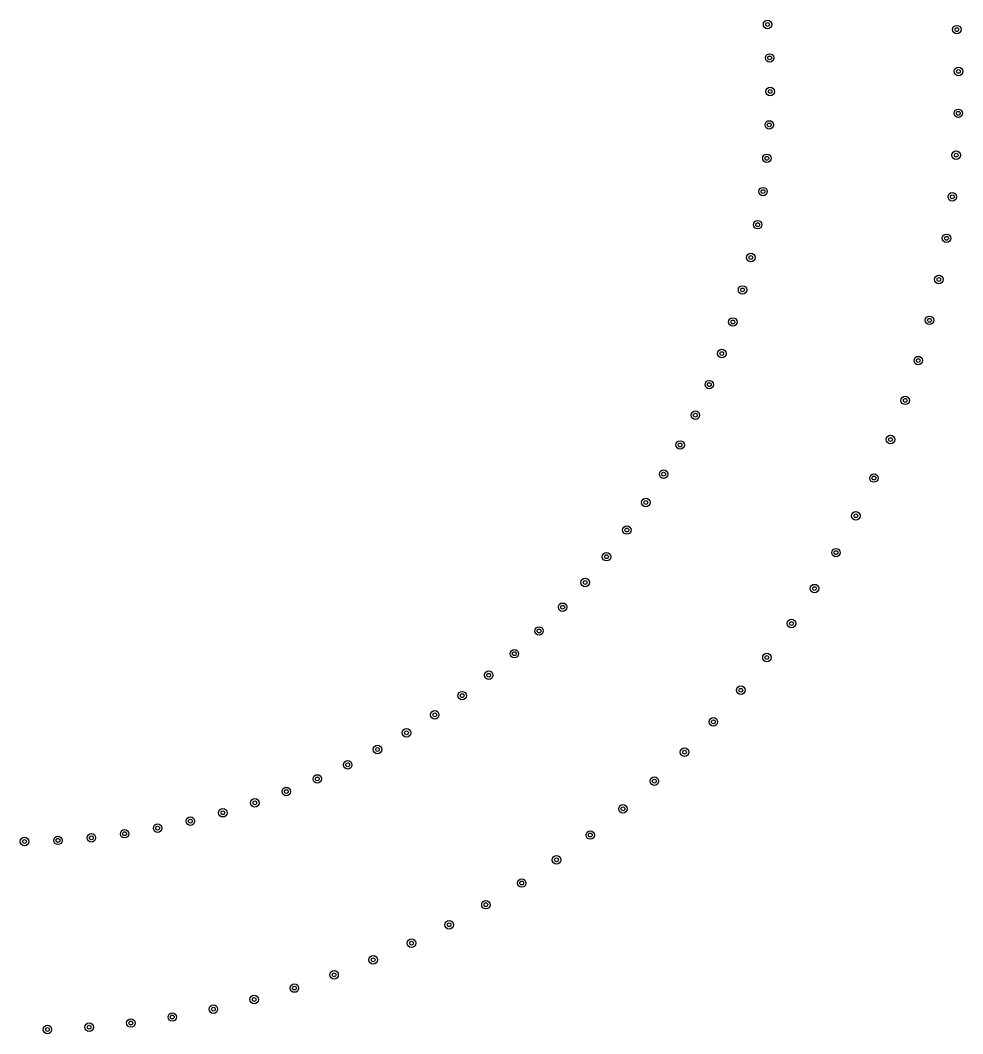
# Model space of a CAD drawing. Extents: x 97 to 313, y -173 to 213.
# Drawn here: x 263.3 to 313.4, y 72.1 to 125.9 of the extents above; entities that cross this region are included whole.
import ezdxf

# ---------------------------------------------------------------- set-up
doc = ezdxf.new("R2010")
doc.units = 0
doc.layers.add('BLACK', color=7, linetype='CONTINUOUS')

msp = doc.modelspace()

# ---------------------------------------------------------------- linework, layer by layer
at = {"layer": 'BLACK', "linetype": 'CONTINUOUS'}
for p, q in [((302.806, 125.779), (302.855, 125.852)), ((302.855, 125.852), (302.928, 125.901)), ((302.928, 125.901), (303.014, 125.918)), ((303.014, 125.918), (303.1, 125.901)), ((303.1, 125.901), (303.173, 125.852)), ((303.173, 125.852), (303.222, 125.779)), ((302.789, 125.693), (302.806, 125.779)), ((302.806, 125.607), (302.789, 125.693)), ((302.855, 125.534), (302.806, 125.607)), ((302.928, 125.485), (302.855, 125.534)), ((303.014, 125.468), (302.928, 125.485)), ((303.1, 125.485), (303.014, 125.468)), ((303.173, 125.534), (303.1, 125.485)), ((303.222, 125.607), (303.173, 125.534)), ((303.222, 125.779), (303.239, 125.693)), ((303.239, 125.693), (303.222, 125.607)), ((312.835, 125.423), (312.852, 125.509)), ((312.852, 125.337), (312.835, 125.423)), ((312.852, 125.509), (312.9, 125.582)), ((312.9, 125.264), (312.852, 125.337)), ((312.9, 125.582), (312.973, 125.631)), ((312.973, 125.631), (313.06, 125.648)), ((313.06, 125.648), (313.146, 125.631)), ((313.146, 125.631), (313.219, 125.582)), ((313.219, 125.582), (313.267, 125.509)), ((313.267, 125.337), (313.219, 125.264)), ((313.267, 125.509), (313.285, 125.423)), ((313.285, 125.423), (313.267, 125.337)), ((312.973, 125.215), (312.9, 125.264)), ((313.06, 125.198), (312.973, 125.215)), ((313.146, 125.215), (313.06, 125.198)), ((313.219, 125.264), (313.146, 125.215)), ((302.898, 123.92), (302.915, 124.006)), ((302.915, 123.834), (302.898, 123.92)), ((302.915, 124.006), (302.964, 124.079)), ((302.964, 123.761), (302.915, 123.834)), ((302.964, 124.079), (303.037, 124.128)), ((303.037, 123.712), (302.964, 123.761)), ((303.037, 124.128), (303.123, 124.145)), ((303.123, 123.695), (303.037, 123.712)), ((303.123, 124.145), (303.209, 124.128)), ((303.209, 123.712), (303.123, 123.695)), ((303.209, 124.128), (303.282, 124.079)), ((303.282, 123.761), (303.209, 123.712)), ((303.282, 124.079), (303.331, 124.006)), ((303.331, 123.834), (303.282, 123.761)), ((303.331, 124.006), (303.348, 123.92)), ((303.348, 123.92), (303.331, 123.834)), ((312.922, 123.203), (312.939, 123.289)), ((312.939, 123.117), (312.922, 123.203)), ((312.939, 123.289), (312.988, 123.362)), ((312.988, 123.362), (313.061, 123.411)), ((313.061, 123.411), (313.147, 123.428)), ((313.147, 123.428), (313.233, 123.411)), ((313.233, 123.411), (313.306, 123.362)), ((313.306, 123.362), (313.355, 123.289)), ((313.355, 123.289), (313.372, 123.203)), ((313.372, 123.203), (313.355, 123.117)), ((312.988, 123.044), (312.939, 123.117)), ((313.061, 122.995), (312.988, 123.044)), ((313.147, 122.978), (313.061, 122.995)), ((313.233, 122.995), (313.147, 122.978)), ((313.306, 123.044), (313.233, 122.995)), ((313.355, 123.117), (313.306, 123.044)), ((302.929, 122.142), (302.946, 122.229)), ((302.946, 122.056), (302.929, 122.142)), ((302.946, 122.229), (302.995, 122.302)), ((302.995, 122.302), (303.068, 122.35)), ((303.068, 122.35), (303.154, 122.367)), ((303.154, 122.367), (303.24, 122.35)), ((303.24, 122.35), (303.313, 122.302)), ((303.313, 122.302), (303.362, 122.229)), ((303.362, 122.229), (303.379, 122.142)), ((303.379, 122.142), (303.362, 122.056)), ((302.995, 121.983), (302.946, 122.056)), ((303.068, 121.935), (302.995, 121.983)), ((303.154, 121.917), (303.068, 121.935)), ((303.24, 121.935), (303.154, 121.917)), ((303.313, 121.983), (303.24, 121.935)), ((303.362, 122.056), (303.313, 121.983)), ((312.911, 120.982), (312.928, 121.068)), ((312.928, 121.068), (312.977, 121.141)), ((312.977, 121.141), (313.05, 121.19)), ((313.05, 121.19), (313.136, 121.207)), ((313.136, 121.207), (313.222, 121.19)), ((313.222, 121.19), (313.295, 121.141)), ((313.295, 121.141), (313.344, 121.068)), ((313.344, 121.068), (313.361, 120.982)), ((302.88, 120.366), (302.897, 120.452)), ((302.897, 120.452), (302.946, 120.525)), ((302.946, 120.525), (303.019, 120.574)), ((303.019, 120.574), (303.105, 120.591)), ((303.105, 120.591), (303.191, 120.574)), ((303.191, 120.574), (303.264, 120.525)), ((303.264, 120.525), (303.313, 120.452)), ((303.313, 120.452), (303.33, 120.366)), ((312.928, 120.896), (312.911, 120.982)), ((312.977, 120.823), (312.928, 120.896)), ((313.05, 120.774), (312.977, 120.823)), ((313.136, 120.757), (313.05, 120.774)), ((313.222, 120.774), (313.136, 120.757)), ((313.295, 120.823), (313.222, 120.774)), ((313.344, 120.896), (313.295, 120.823)), ((313.361, 120.982), (313.344, 120.896)), ((302.897, 120.28), (302.88, 120.366)), ((302.946, 120.207), (302.897, 120.28)), ((303.019, 120.158), (302.946, 120.207)), ((303.105, 120.141), (303.019, 120.158)), ((303.191, 120.158), (303.105, 120.141)), ((303.264, 120.207), (303.191, 120.158)), ((303.313, 120.28), (303.264, 120.207)), ((303.33, 120.366), (303.313, 120.28)), ((312.801, 118.762), (312.818, 118.849)), ((312.818, 118.849), (312.867, 118.922)), ((312.867, 118.922), (312.94, 118.97)), ((312.94, 118.97), (313.026, 118.987)), ((313.026, 118.987), (313.112, 118.97)), ((313.112, 118.97), (313.185, 118.922)), ((313.185, 118.922), (313.234, 118.849)), ((313.234, 118.849), (313.251, 118.762)), ((302.753, 118.593), (302.77, 118.679)), ((302.77, 118.507), (302.753, 118.593)), ((302.77, 118.679), (302.819, 118.752)), ((302.819, 118.434), (302.77, 118.507)), ((302.819, 118.752), (302.892, 118.801)), ((302.892, 118.385), (302.819, 118.434)), ((302.892, 118.801), (302.978, 118.818)), ((302.978, 118.368), (302.892, 118.385)), ((302.978, 118.818), (303.064, 118.801)), ((303.064, 118.385), (302.978, 118.368)), ((303.064, 118.801), (303.137, 118.752)), ((303.137, 118.434), (303.064, 118.385)), ((303.137, 118.752), (303.186, 118.679)), ((303.186, 118.507), (303.137, 118.434)), ((303.186, 118.679), (303.203, 118.593)), ((303.203, 118.593), (303.186, 118.507)), ((312.818, 118.676), (312.801, 118.762)), ((312.867, 118.603), (312.818, 118.676)), ((312.94, 118.555), (312.867, 118.603)), ((313.026, 118.537), (312.94, 118.555)), ((313.112, 118.555), (313.026, 118.537)), ((313.185, 118.603), (313.112, 118.555)), ((313.234, 118.676), (313.185, 118.603)), ((313.251, 118.762), (313.234, 118.676)), ((302.547, 116.828), (302.564, 116.914)), ((302.564, 116.742), (302.547, 116.828)), ((302.564, 116.914), (302.613, 116.987)), ((302.613, 116.669), (302.564, 116.742)), ((302.613, 116.987), (302.686, 117.036)), ((302.686, 117.036), (302.772, 117.053)), ((302.772, 117.053), (302.858, 117.036)), ((302.858, 117.036), (302.931, 116.987)), ((302.931, 116.987), (302.98, 116.914)), ((302.98, 116.742), (302.931, 116.669)), ((302.98, 116.914), (302.997, 116.828)), ((302.997, 116.828), (302.98, 116.742)), ((312.61, 116.637), (312.658, 116.71)), ((312.658, 116.71), (312.731, 116.759)), ((312.731, 116.759), (312.818, 116.776)), ((312.818, 116.776), (312.904, 116.759)), ((312.904, 116.759), (312.977, 116.71)), ((312.977, 116.71), (313.025, 116.637)), ((302.686, 116.62), (302.613, 116.669)), ((302.772, 116.603), (302.686, 116.62)), ((302.858, 116.62), (302.772, 116.603)), ((302.931, 116.669), (302.858, 116.62)), ((312.593, 116.551), (312.61, 116.637)), ((312.61, 116.465), (312.593, 116.551)), ((312.658, 116.392), (312.61, 116.465)), ((312.731, 116.343), (312.658, 116.392)), ((312.818, 116.326), (312.731, 116.343)), ((312.904, 116.343), (312.818, 116.326)), ((312.977, 116.392), (312.904, 116.343)), ((313.025, 116.465), (312.977, 116.392)), ((313.025, 116.637), (313.043, 116.551)), ((313.043, 116.551), (313.025, 116.465)), ((302.263, 115.073), (302.28, 115.16)), ((302.28, 114.987), (302.263, 115.073)), ((302.28, 115.16), (302.329, 115.233)), ((302.329, 115.233), (302.402, 115.281)), ((302.402, 115.281), (302.488, 115.298)), ((302.488, 115.298), (302.574, 115.281)), ((302.574, 115.281), (302.647, 115.233)), ((302.647, 115.233), (302.696, 115.16)), ((302.696, 115.16), (302.713, 115.073)), ((302.713, 115.073), (302.696, 114.987)), ((302.329, 114.914), (302.28, 114.987)), ((302.402, 114.866), (302.329, 114.914)), ((302.488, 114.848), (302.402, 114.866)), ((302.574, 114.866), (302.488, 114.848)), ((302.647, 114.914), (302.574, 114.866)), ((302.696, 114.987), (302.647, 114.914)), ((312.352, 114.509), (312.425, 114.558)), ((312.425, 114.558), (312.511, 114.575)), ((312.511, 114.575), (312.597, 114.558)), ((312.597, 114.558), (312.67, 114.509)), ((312.286, 114.35), (312.303, 114.436)), ((312.303, 114.264), (312.286, 114.35)), ((312.303, 114.436), (312.352, 114.509)), ((312.352, 114.191), (312.303, 114.264)), ((312.425, 114.142), (312.352, 114.191)), ((312.511, 114.125), (312.425, 114.142)), ((312.597, 114.142), (312.511, 114.125)), ((312.67, 114.191), (312.597, 114.142)), ((312.67, 114.509), (312.719, 114.436)), ((312.719, 114.264), (312.67, 114.191)), ((312.719, 114.436), (312.736, 114.35)), ((312.736, 114.35), (312.719, 114.264)), ((301.918, 113.42), (301.967, 113.493)), ((301.967, 113.493), (302.04, 113.542)), ((302.04, 113.542), (302.126, 113.559)), ((302.126, 113.559), (302.212, 113.542)), ((302.212, 113.542), (302.285, 113.493)), ((302.285, 113.493), (302.334, 113.42)), ((301.901, 113.334), (301.918, 113.42)), ((301.918, 113.248), (301.901, 113.334)), ((301.967, 113.175), (301.918, 113.248)), ((302.04, 113.126), (301.967, 113.175)), ((302.126, 113.109), (302.04, 113.126)), ((302.212, 113.126), (302.126, 113.109)), ((302.285, 113.175), (302.212, 113.126)), ((302.334, 113.248), (302.285, 113.175)), ((302.334, 113.42), (302.351, 113.334)), ((302.351, 113.334), (302.334, 113.248)), ((312.021, 112.374), (312.107, 112.391)), ((312.107, 112.391), (312.193, 112.374)), ((311.882, 112.166), (311.899, 112.252)), ((311.899, 112.08), (311.882, 112.166)), ((311.899, 112.252), (311.948, 112.325)), ((311.948, 112.007), (311.899, 112.08)), ((311.948, 112.325), (312.021, 112.374)), ((312.021, 111.958), (311.948, 112.007)), ((312.107, 111.941), (312.021, 111.958)), ((312.193, 111.958), (312.107, 111.941)), ((312.193, 112.374), (312.266, 112.325)), ((312.266, 112.007), (312.193, 111.958)), ((312.266, 112.325), (312.315, 112.252)), ((312.315, 112.08), (312.266, 112.007)), ((312.315, 112.252), (312.332, 112.166)), ((312.332, 112.166), (312.315, 112.08)), ((301.462, 111.611), (301.479, 111.697)), ((301.479, 111.525), (301.462, 111.611)), ((301.479, 111.697), (301.528, 111.77)), ((301.528, 111.452), (301.479, 111.525)), ((301.528, 111.77), (301.601, 111.819)), ((301.601, 111.403), (301.528, 111.452)), ((301.601, 111.819), (301.687, 111.836)), ((301.687, 111.386), (301.601, 111.403)), ((301.687, 111.836), (301.773, 111.819)), ((301.773, 111.403), (301.687, 111.386)), ((301.773, 111.819), (301.846, 111.77)), ((301.846, 111.452), (301.773, 111.403)), ((301.846, 111.77), (301.895, 111.697)), ((301.895, 111.525), (301.846, 111.452)), ((301.895, 111.697), (301.912, 111.611)), ((301.912, 111.611), (301.895, 111.525)), ((300.947, 109.911), (300.965, 109.997)), ((300.965, 109.824), (300.947, 109.911)), ((300.965, 109.997), (301.013, 110.07)), ((301.013, 109.751), (300.965, 109.824)), ((301.013, 110.07), (301.086, 110.118)), ((301.086, 109.703), (301.013, 109.751)), ((301.086, 110.118), (301.173, 110.136)), ((301.173, 109.686), (301.086, 109.703)), ((301.173, 110.136), (301.259, 110.118)), ((301.259, 109.703), (301.173, 109.686)), ((301.259, 110.118), (301.332, 110.07)), ((301.332, 109.751), (301.259, 109.703)), ((301.332, 110.07), (301.38, 109.997)), ((301.38, 109.824), (301.332, 109.751)), ((301.38, 109.997), (301.397, 109.911)), ((301.397, 109.911), (301.38, 109.824)), ((311.382, 110.001), (311.399, 110.087)), ((311.399, 109.915), (311.382, 110.001)), ((311.399, 110.087), (311.448, 110.16)), ((311.448, 109.842), (311.399, 109.915)), ((311.448, 110.16), (311.521, 110.209)), ((311.521, 109.793), (311.448, 109.842)), ((311.521, 110.209), (311.607, 110.226)), ((311.607, 109.776), (311.521, 109.793)), ((311.607, 110.226), (311.693, 110.209)), ((311.693, 109.793), (311.607, 109.776)), ((311.693, 110.209), (311.766, 110.16)), ((311.766, 109.842), (311.693, 109.793)), ((311.766, 110.16), (311.815, 110.087)), ((311.815, 109.915), (311.766, 109.842)), ((311.815, 110.087), (311.832, 110.001)), ((311.832, 110.001), (311.815, 109.915)), ((300.357, 108.234), (300.375, 108.32)), ((300.375, 108.148), (300.357, 108.234)), ((300.375, 108.32), (300.423, 108.393)), ((300.423, 108.075), (300.375, 108.148)), ((300.423, 108.393), (300.496, 108.442)), ((300.496, 108.442), (300.582, 108.459)), ((300.582, 108.459), (300.669, 108.442)), ((300.669, 108.442), (300.742, 108.393)), ((300.742, 108.393), (300.79, 108.32)), ((300.79, 108.148), (300.742, 108.075)), ((300.79, 108.32), (300.807, 108.234)), ((300.807, 108.234), (300.79, 108.148)), ((310.925, 108.07), (311.011, 108.087)), ((311.011, 108.087), (311.097, 108.07)), ((300.496, 108.026), (300.423, 108.075)), ((300.582, 108.009), (300.496, 108.026)), ((300.669, 108.026), (300.582, 108.009)), ((300.742, 108.075), (300.669, 108.026)), ((310.786, 107.862), (310.803, 107.948)), ((310.803, 107.776), (310.786, 107.862)), ((310.803, 107.948), (310.852, 108.021)), ((310.852, 107.703), (310.803, 107.776)), ((310.852, 108.021), (310.925, 108.07)), ((310.925, 107.654), (310.852, 107.703)), ((311.011, 107.637), (310.925, 107.654)), ((311.097, 107.654), (311.011, 107.637)), ((311.097, 108.07), (311.17, 108.021)), ((311.17, 107.703), (311.097, 107.654)), ((311.17, 108.021), (311.219, 107.948)), ((311.219, 107.776), (311.17, 107.703)), ((311.219, 107.948), (311.236, 107.862)), ((311.236, 107.862), (311.219, 107.776)), ((299.694, 106.585), (299.711, 106.671)), ((299.711, 106.499), (299.694, 106.585)), ((299.711, 106.671), (299.76, 106.744)), ((299.76, 106.426), (299.711, 106.499)), ((299.76, 106.744), (299.833, 106.793)), ((299.833, 106.793), (299.919, 106.81)), ((299.919, 106.81), (300.005, 106.793)), ((300.005, 106.793), (300.078, 106.744)), ((300.078, 106.744), (300.127, 106.671)), ((300.127, 106.499), (300.078, 106.426)), ((300.127, 106.671), (300.144, 106.585)), ((300.144, 106.585), (300.127, 106.499)), ((299.833, 106.377), (299.76, 106.426)), ((299.919, 106.36), (299.833, 106.377)), ((300.005, 106.377), (299.919, 106.36)), ((300.078, 106.426), (300.005, 106.377)), ((310.161, 105.909), (310.234, 105.958)), ((310.234, 105.958), (310.32, 105.975)), ((310.32, 105.975), (310.406, 105.958)), ((310.406, 105.958), (310.479, 105.909)), ((310.095, 105.75), (310.112, 105.836)), ((310.112, 105.664), (310.095, 105.75)), ((310.112, 105.836), (310.161, 105.909)), ((310.161, 105.591), (310.112, 105.664)), ((310.234, 105.542), (310.161, 105.591)), ((310.32, 105.525), (310.234, 105.542)), ((310.406, 105.542), (310.32, 105.525)), ((310.479, 105.591), (310.406, 105.542)), ((310.479, 105.909), (310.528, 105.836)), ((310.528, 105.664), (310.479, 105.591)), ((310.528, 105.836), (310.545, 105.75)), ((310.545, 105.75), (310.528, 105.664)), ((298.957, 104.967), (298.974, 105.054)), ((298.974, 104.881), (298.957, 104.967)), ((298.974, 105.054), (299.023, 105.127)), ((299.023, 104.808), (298.974, 104.881)), ((299.023, 105.127), (299.096, 105.175)), ((299.096, 105.175), (299.182, 105.192)), ((299.182, 105.192), (299.268, 105.175)), ((299.268, 105.175), (299.341, 105.127)), ((299.341, 105.127), (299.39, 105.054)), ((299.39, 104.881), (299.341, 104.808)), ((299.39, 105.054), (299.407, 104.967)), ((299.407, 104.967), (299.39, 104.881)), ((299.096, 104.76), (299.023, 104.808)), ((299.182, 104.742), (299.096, 104.76)), ((299.268, 104.76), (299.182, 104.742)), ((299.341, 104.808), (299.268, 104.76)), ((309.328, 103.758), (309.377, 103.831)), ((309.377, 103.831), (309.45, 103.879)), ((309.45, 103.879), (309.536, 103.896)), ((309.536, 103.896), (309.622, 103.879)), ((309.622, 103.879), (309.695, 103.831)), ((309.695, 103.831), (309.744, 103.758)), ((298.15, 103.385), (298.167, 103.471)), ((298.167, 103.298), (298.15, 103.385)), ((298.167, 103.471), (298.216, 103.544)), ((298.216, 103.225), (298.167, 103.298)), ((298.216, 103.544), (298.289, 103.592)), ((298.289, 103.592), (298.375, 103.61)), ((298.375, 103.61), (298.461, 103.592)), ((298.461, 103.592), (298.534, 103.544)), ((298.534, 103.544), (298.583, 103.471)), ((298.583, 103.298), (298.534, 103.225)), ((298.583, 103.471), (298.6, 103.385)), ((298.6, 103.385), (298.583, 103.298)), ((309.311, 103.671), (309.328, 103.758)), ((309.328, 103.585), (309.311, 103.671)), ((309.377, 103.512), (309.328, 103.585)), ((309.45, 103.464), (309.377, 103.512)), ((309.536, 103.446), (309.45, 103.464)), ((309.622, 103.464), (309.536, 103.446)), ((309.695, 103.512), (309.622, 103.464)), ((309.744, 103.585), (309.695, 103.512)), ((309.744, 103.758), (309.761, 103.671)), ((309.761, 103.671), (309.744, 103.585)), ((298.289, 103.177), (298.216, 103.225)), ((298.375, 103.16), (298.289, 103.177)), ((298.461, 103.177), (298.375, 103.16)), ((298.534, 103.225), (298.461, 103.177)), ((297.273, 101.838), (297.29, 101.925)), ((297.29, 101.752), (297.273, 101.838)), ((297.29, 101.925), (297.339, 101.998)), ((297.339, 101.679), (297.29, 101.752)), ((297.339, 101.998), (297.412, 102.046)), ((297.412, 101.631), (297.339, 101.679)), ((297.412, 102.046), (297.498, 102.063)), ((297.498, 101.613), (297.412, 101.631)), ((297.498, 102.063), (297.584, 102.046)), ((297.584, 101.631), (297.498, 101.613)), ((297.584, 102.046), (297.657, 101.998)), ((297.657, 101.679), (297.584, 101.631)), ((297.657, 101.998), (297.706, 101.925)), ((297.706, 101.752), (297.657, 101.679)), ((297.706, 101.925), (297.723, 101.838)), ((297.723, 101.838), (297.706, 101.752)), ((308.436, 101.629), (308.453, 101.715)), ((308.453, 101.543), (308.436, 101.629)), ((308.453, 101.715), (308.502, 101.788)), ((308.502, 101.788), (308.575, 101.837)), ((308.575, 101.837), (308.661, 101.854)), ((308.661, 101.854), (308.747, 101.837)), ((308.747, 101.837), (308.82, 101.788)), ((308.82, 101.788), (308.869, 101.715)), ((308.869, 101.715), (308.886, 101.629)), ((308.886, 101.629), (308.869, 101.543)), ((308.502, 101.47), (308.453, 101.543)), ((308.575, 101.421), (308.502, 101.47)), ((308.661, 101.404), (308.575, 101.421)), ((308.747, 101.421), (308.661, 101.404)), ((308.82, 101.47), (308.747, 101.421)), ((308.869, 101.543), (308.82, 101.47)), ((296.467, 100.541), (296.553, 100.558)), ((296.553, 100.558), (296.639, 100.541)), ((296.328, 100.333), (296.345, 100.42)), ((296.345, 100.247), (296.328, 100.333)), ((296.345, 100.42), (296.394, 100.493)), ((296.394, 100.174), (296.345, 100.247)), ((296.394, 100.493), (296.467, 100.541)), ((296.467, 100.126), (296.394, 100.174)), ((296.553, 100.108), (296.467, 100.126)), ((296.639, 100.126), (296.553, 100.108)), ((296.639, 100.541), (296.712, 100.493)), ((296.712, 100.174), (296.639, 100.126)), ((296.712, 100.493), (296.761, 100.42)), ((296.761, 100.247), (296.712, 100.174)), ((296.761, 100.42), (296.778, 100.333)), ((296.778, 100.333), (296.761, 100.247)), ((307.471, 99.6286), (307.488, 99.7147)), ((307.488, 99.5425), (307.471, 99.6286)), ((307.488, 99.7147), (307.537, 99.7877)), ((307.537, 99.4695), (307.488, 99.5425)), ((307.537, 99.7877), (307.61, 99.8364)), ((307.61, 99.8364), (307.696, 99.8536)), ((307.696, 99.8536), (307.782, 99.8364)), ((307.782, 99.8364), (307.855, 99.7877)), ((307.855, 99.7877), (307.904, 99.7147)), ((307.904, 99.5425), (307.855, 99.4695)), ((307.904, 99.7147), (307.921, 99.6286)), ((307.921, 99.6286), (307.904, 99.5425)), ((295.317, 98.8713), (295.334, 98.9574)), ((295.334, 98.9574), (295.383, 99.0304)), ((295.383, 99.0304), (295.456, 99.0792)), ((295.456, 99.0792), (295.542, 99.0963)), ((295.542, 99.0963), (295.628, 99.0792)), ((295.628, 99.0792), (295.701, 99.0304)), ((295.701, 99.0304), (295.75, 98.9574)), ((295.75, 98.9574), (295.767, 98.8713)), ((307.61, 99.4207), (307.537, 99.4695)), ((307.696, 99.4036), (307.61, 99.4207)), ((307.782, 99.4207), (307.696, 99.4036)), ((307.855, 99.4695), (307.782, 99.4207)), ((295.334, 98.7852), (295.317, 98.8713)), ((295.383, 98.7122), (295.334, 98.7852)), ((295.456, 98.6634), (295.383, 98.7122)), ((295.542, 98.6463), (295.456, 98.6634)), ((295.628, 98.6634), (295.542, 98.6463)), ((295.701, 98.7122), (295.628, 98.6634)), ((295.75, 98.7852), (295.701, 98.7122)), ((295.767, 98.8713), (295.75, 98.7852)), ((306.484, 97.8311), (306.557, 97.8799)), ((306.557, 97.8799), (306.643, 97.897)), ((306.643, 97.897), (306.729, 97.8799)), ((306.729, 97.8799), (306.802, 97.8311)), ((294.243, 97.4561), (294.26, 97.5422)), ((294.26, 97.37), (294.243, 97.4561)), ((294.26, 97.5422), (294.309, 97.6152)), ((294.309, 97.297), (294.26, 97.37)), ((294.309, 97.6152), (294.382, 97.6639)), ((294.382, 97.6639), (294.468, 97.6811)), ((294.468, 97.6811), (294.554, 97.6639)), ((294.554, 97.6639), (294.627, 97.6152)), ((294.627, 97.6152), (294.676, 97.5422)), ((294.676, 97.37), (294.627, 97.297)), ((294.676, 97.5422), (294.693, 97.4561)), ((294.693, 97.4561), (294.676, 97.37)), ((306.418, 97.672), (306.435, 97.7581)), ((306.435, 97.5859), (306.418, 97.672)), ((306.435, 97.7581), (306.484, 97.8311)), ((306.484, 97.5129), (306.435, 97.5859)), ((306.557, 97.4641), (306.484, 97.5129)), ((306.643, 97.447), (306.557, 97.4641)), ((306.729, 97.4641), (306.643, 97.447)), ((306.802, 97.5129), (306.729, 97.4641)), ((306.802, 97.8311), (306.851, 97.7581)), ((306.851, 97.5859), (306.802, 97.5129)), ((306.851, 97.7581), (306.868, 97.672)), ((306.868, 97.672), (306.851, 97.5859)), ((294.382, 97.2482), (294.309, 97.297)), ((294.468, 97.2311), (294.382, 97.2482)), ((294.554, 97.2482), (294.468, 97.2311)), ((294.627, 97.297), (294.554, 97.2482)), ((293.172, 96.2485), (293.245, 96.2973)), ((293.245, 96.2973), (293.331, 96.3144)), ((293.331, 96.3144), (293.417, 96.2973)), ((293.417, 96.2973), (293.49, 96.2485)), ((293.106, 96.0894), (293.123, 96.1755)), ((293.123, 96.0033), (293.106, 96.0894)), ((293.123, 96.1755), (293.172, 96.2485)), ((293.172, 95.9303), (293.123, 96.0033)), ((293.245, 95.8815), (293.172, 95.9303)), ((293.331, 95.8644), (293.245, 95.8815)), ((293.417, 95.8815), (293.331, 95.8644)), ((293.49, 95.9303), (293.417, 95.8815)), ((293.49, 96.2485), (293.539, 96.1755)), ((293.539, 96.0033), (293.49, 95.9303)), ((293.539, 96.1755), (293.556, 96.0894)), ((293.556, 96.0894), (293.539, 96.0033)), ((305.279, 95.765), (305.296, 95.8511)), ((305.296, 95.6789), (305.279, 95.765)), ((305.296, 95.8511), (305.345, 95.9241)), ((305.345, 95.9241), (305.418, 95.9729)), ((305.418, 95.9729), (305.504, 95.99)), ((305.504, 95.99), (305.59, 95.9729)), ((305.59, 95.9729), (305.663, 95.9241)), ((305.663, 95.9241), (305.712, 95.8511)), ((305.712, 95.8511), (305.729, 95.765)), ((305.729, 95.765), (305.712, 95.6789)), ((305.345, 95.6059), (305.296, 95.6789)), ((305.418, 95.5571), (305.345, 95.6059)), ((305.504, 95.54), (305.418, 95.5571)), ((305.59, 95.5571), (305.504, 95.54)), ((305.663, 95.6059), (305.59, 95.5571)), ((305.712, 95.6789), (305.663, 95.6059)), ((291.91, 94.7751), (291.927, 94.8612)), ((291.927, 94.689), (291.91, 94.7751)), ((291.927, 94.8612), (291.976, 94.9342)), ((291.976, 94.616), (291.927, 94.689)), ((291.976, 94.9342), (292.049, 94.983)), ((292.049, 94.983), (292.135, 95.0001)), ((292.135, 95.0001), (292.221, 94.983)), ((292.221, 94.983), (292.294, 94.9342)), ((292.294, 94.9342), (292.343, 94.8612)), ((292.343, 94.689), (292.294, 94.616)), ((292.343, 94.8612), (292.36, 94.7751)), ((292.36, 94.7751), (292.343, 94.689)), ((292.049, 94.5673), (291.976, 94.616)), ((292.135, 94.5501), (292.049, 94.5673)), ((292.221, 94.5673), (292.135, 94.5501)), ((292.294, 94.616), (292.221, 94.5673)), ((304.122, 94.0688), (304.195, 94.1175)), ((304.195, 94.1175), (304.281, 94.1347)), ((304.281, 94.1347), (304.367, 94.1175)), ((304.367, 94.1175), (304.44, 94.0688)), ((290.657, 93.5147), (290.674, 93.6008)), ((290.674, 93.6008), (290.723, 93.6738)), ((290.723, 93.6738), (290.796, 93.7226)), ((290.796, 93.7226), (290.882, 93.7397)), ((290.882, 93.7397), (290.968, 93.7226)), ((290.968, 93.7226), (291.041, 93.6738)), ((291.041, 93.6738), (291.09, 93.6008)), ((291.09, 93.6008), (291.107, 93.5147)), ((304.056, 93.9097), (304.073, 93.9958)), ((304.073, 93.8236), (304.056, 93.9097)), ((304.073, 93.9958), (304.122, 94.0688)), ((304.122, 93.7506), (304.073, 93.8236)), ((304.195, 93.7018), (304.122, 93.7506)), ((304.281, 93.6847), (304.195, 93.7018)), ((304.367, 93.7018), (304.281, 93.6847)), ((304.44, 93.7506), (304.367, 93.7018)), ((304.44, 94.0688), (304.489, 93.9958)), ((304.489, 93.8236), (304.44, 93.7506)), ((304.489, 93.9958), (304.506, 93.9097)), ((304.506, 93.9097), (304.489, 93.8236)), ((290.674, 93.4286), (290.657, 93.5147)), ((290.723, 93.3556), (290.674, 93.4286)), ((290.796, 93.3069), (290.723, 93.3556)), ((290.882, 93.2897), (290.796, 93.3069)), ((290.968, 93.3069), (290.882, 93.2897)), ((291.041, 93.3556), (290.968, 93.3069)), ((291.09, 93.4286), (291.041, 93.3556)), ((291.107, 93.5147), (291.09, 93.4286)), ((289.415, 92.4709), (289.488, 92.5197)), ((289.488, 92.5197), (289.574, 92.5368)), ((289.574, 92.5368), (289.66, 92.5197)), ((289.66, 92.5197), (289.733, 92.4709)), ((289.349, 92.3118), (289.366, 92.3979)), ((289.366, 92.2257), (289.349, 92.3118)), ((289.366, 92.3979), (289.415, 92.4709)), ((289.415, 92.1527), (289.366, 92.2257)), ((289.488, 92.1039), (289.415, 92.1527)), ((289.574, 92.0868), (289.488, 92.1039)), ((289.66, 92.1039), (289.574, 92.0868)), ((289.733, 92.1527), (289.66, 92.1039)), ((289.733, 92.4709), (289.782, 92.3979)), ((289.782, 92.2257), (289.733, 92.1527)), ((289.782, 92.3979), (289.799, 92.3118)), ((289.799, 92.3118), (289.782, 92.2257)), ((302.753, 92.1112), (302.77, 92.1973)), ((302.77, 92.0251), (302.753, 92.1112)), ((302.77, 92.1973), (302.819, 92.2703)), ((302.819, 91.9521), (302.77, 92.0251)), ((302.819, 92.2703), (302.892, 92.3191)), ((302.892, 91.9034), (302.819, 91.9521)), ((302.892, 92.3191), (302.978, 92.3362)), ((302.978, 92.3362), (303.064, 92.3191)), ((303.064, 92.3191), (303.137, 92.2703)), ((303.137, 91.9521), (303.064, 91.9034)), ((303.137, 92.2703), (303.186, 92.1973)), ((303.186, 92.0251), (303.137, 91.9521)), ((303.186, 92.1973), (303.203, 92.1112)), ((303.203, 92.1112), (303.186, 92.0251)), ((302.978, 91.8862), (302.892, 91.9034)), ((303.064, 91.9034), (302.978, 91.8862)), ((287.988, 91.1676), (288.006, 91.2537)), ((288.006, 91.0815), (287.988, 91.1676)), ((288.006, 91.2537), (288.054, 91.3267)), ((288.054, 91.0085), (288.006, 91.0815)), ((288.054, 91.3267), (288.127, 91.3755)), ((288.127, 90.9597), (288.054, 91.0085)), ((288.127, 91.3755), (288.213, 91.3926)), ((288.213, 90.9426), (288.127, 90.9597)), ((288.213, 91.3926), (288.3, 91.3755)), ((288.3, 90.9597), (288.213, 90.9426)), ((288.3, 91.3755), (288.373, 91.3267)), ((288.373, 91.0085), (288.3, 90.9597)), ((288.373, 91.3267), (288.421, 91.2537)), ((288.421, 91.0815), (288.373, 91.0085)), ((288.421, 91.2537), (288.438, 91.1676)), ((288.438, 91.1676), (288.421, 91.0815)), ((301.37, 90.3717), (301.387, 90.4578)), ((301.387, 90.2856), (301.37, 90.3717)), ((301.387, 90.4578), (301.436, 90.5308)), ((301.436, 90.5308), (301.509, 90.5796)), ((301.509, 90.5796), (301.595, 90.5967)), ((301.595, 90.5967), (301.681, 90.5796)), ((301.681, 90.5796), (301.754, 90.5308)), ((301.754, 90.5308), (301.803, 90.4578)), ((301.803, 90.4578), (301.82, 90.3717)), ((301.82, 90.3717), (301.803, 90.2856)), ((286.579, 90.0855), (286.596, 90.1716)), ((286.596, 89.9994), (286.579, 90.0855)), ((286.596, 90.1716), (286.645, 90.2446)), ((286.645, 89.9264), (286.596, 89.9994)), ((286.645, 90.2446), (286.718, 90.2934)), ((286.718, 89.8776), (286.645, 89.9264)), ((286.718, 90.2934), (286.804, 90.3105)), ((286.804, 89.8605), (286.718, 89.8776)), ((286.804, 90.3105), (286.89, 90.2934)), ((286.89, 89.8776), (286.804, 89.8605)), ((286.89, 90.2934), (286.963, 90.2446)), ((286.963, 89.9264), (286.89, 89.8776)), ((286.963, 90.2446), (287.012, 90.1716)), ((287.012, 89.9994), (286.963, 89.9264)), ((287.012, 90.1716), (287.029, 90.0855)), ((287.029, 90.0855), (287.012, 89.9994)), ((301.436, 90.2126), (301.387, 90.2856)), ((301.509, 90.1639), (301.436, 90.2126)), ((301.595, 90.1467), (301.509, 90.1639)), ((301.681, 90.1639), (301.595, 90.1467)), ((301.754, 90.2126), (301.681, 90.1639)), ((301.803, 90.2856), (301.754, 90.2126)), ((285.188, 89.2257), (285.261, 89.2745)), ((285.261, 89.2745), (285.348, 89.2916)), ((285.348, 89.2916), (285.434, 89.2745)), ((285.434, 89.2745), (285.507, 89.2257)), ((285.123, 89.0666), (285.14, 89.1527)), ((285.14, 88.9805), (285.123, 89.0666)), ((285.14, 89.1527), (285.188, 89.2257)), ((285.188, 88.9075), (285.14, 88.9805)), ((285.261, 88.8587), (285.188, 88.9075)), ((285.348, 88.8416), (285.261, 88.8587)), ((285.434, 88.8587), (285.348, 88.8416)), ((285.507, 88.9075), (285.434, 88.8587)), ((285.507, 89.2257), (285.555, 89.1527)), ((285.555, 88.9805), (285.507, 88.9075)), ((285.555, 89.1527), (285.573, 89.0666)), ((285.573, 89.0666), (285.555, 88.9805)), ((299.912, 88.6961), (299.929, 88.7822)), ((299.929, 88.7822), (299.978, 88.8552)), ((299.978, 88.8552), (300.051, 88.904)), ((300.051, 88.904), (300.137, 88.9211)), ((300.137, 88.9211), (300.223, 88.904)), ((300.223, 88.904), (300.296, 88.8552)), ((300.296, 88.8552), (300.345, 88.7822)), ((300.345, 88.7822), (300.362, 88.6961)), ((283.623, 88.1138), (283.64, 88.1999)), ((283.64, 88.1999), (283.689, 88.2729)), ((283.689, 88.2729), (283.762, 88.3217)), ((283.762, 88.3217), (283.848, 88.3388)), ((283.848, 88.3388), (283.934, 88.3217)), ((283.934, 88.3217), (284.007, 88.2729)), ((284.007, 88.2729), (284.056, 88.1999)), ((284.056, 88.1999), (284.073, 88.1138)), ((299.929, 88.61), (299.912, 88.6961)), ((299.978, 88.537), (299.929, 88.61)), ((300.051, 88.4882), (299.978, 88.537)), ((300.137, 88.4711), (300.051, 88.4882)), ((300.223, 88.4882), (300.137, 88.4711)), ((300.296, 88.537), (300.223, 88.4882)), ((300.345, 88.61), (300.296, 88.537)), ((300.362, 88.6961), (300.345, 88.61)), ((283.64, 88.0277), (283.623, 88.1138)), ((283.689, 87.9547), (283.64, 88.0277)), ((283.762, 87.9059), (283.689, 87.9547)), ((283.848, 87.8888), (283.762, 87.9059)), ((283.934, 87.9059), (283.848, 87.8888)), ((284.007, 87.9547), (283.934, 87.9059)), ((284.056, 88.0277), (284.007, 87.9547)), ((284.073, 88.1138), (284.056, 88.0277)), ((282.081, 87.2282), (282.098, 87.3143)), ((282.098, 87.1421), (282.081, 87.2282)), ((282.098, 87.3143), (282.147, 87.3873)), ((282.147, 87.0691), (282.098, 87.1421)), ((282.147, 87.3873), (282.22, 87.4361)), ((282.22, 87.4361), (282.306, 87.4532)), ((282.306, 87.4532), (282.392, 87.4361)), ((282.392, 87.4361), (282.465, 87.3873)), ((282.465, 87.3873), (282.514, 87.3143)), ((282.514, 87.1421), (282.465, 87.0691)), ((282.514, 87.3143), (282.531, 87.2282)), ((282.531, 87.2282), (282.514, 87.1421)), ((298.381, 87.0862), (298.398, 87.1723)), ((298.398, 87.1723), (298.447, 87.2453)), ((298.447, 87.2453), (298.52, 87.294)), ((298.52, 87.294), (298.606, 87.3112)), ((298.606, 87.3112), (298.692, 87.294)), ((298.692, 87.294), (298.765, 87.2453)), ((298.765, 87.2453), (298.814, 87.1723)), ((298.814, 87.1723), (298.831, 87.0862)), ((280.569, 86.5714), (280.642, 86.6202)), ((280.642, 86.6202), (280.728, 86.6373)), ((280.728, 86.6373), (280.814, 86.6202)), ((280.814, 86.6202), (280.887, 86.5714)), ((282.22, 87.0203), (282.147, 87.0691)), ((282.306, 87.0032), (282.22, 87.0203)), ((282.392, 87.0203), (282.306, 87.0032)), ((282.465, 87.0691), (282.392, 87.0203)), ((298.398, 87.0001), (298.381, 87.0862)), ((298.447, 86.9271), (298.398, 87.0001)), ((298.52, 86.8783), (298.447, 86.9271)), ((298.606, 86.8612), (298.52, 86.8783)), ((298.692, 86.8783), (298.606, 86.8612)), ((298.765, 86.9271), (298.692, 86.8783)), ((298.814, 87.0001), (298.765, 86.9271)), ((298.831, 87.0862), (298.814, 87.0001)), ((280.503, 86.4123), (280.52, 86.4984)), ((280.52, 86.3262), (280.503, 86.4123)), ((280.52, 86.4984), (280.569, 86.5714)), ((280.569, 86.2532), (280.52, 86.3262)), ((280.642, 86.2044), (280.569, 86.2532)), ((280.728, 86.1873), (280.642, 86.2044)), ((280.814, 86.2044), (280.728, 86.1873)), ((280.887, 86.2532), (280.814, 86.2044)), ((280.887, 86.5714), (280.936, 86.4984)), ((280.936, 86.3262), (280.887, 86.2532)), ((280.936, 86.4984), (280.953, 86.4123)), ((280.953, 86.4123), (280.936, 86.3262)), ((278.889, 85.667), (278.906, 85.7531)), ((278.906, 85.5809), (278.889, 85.667)), ((278.906, 85.7531), (278.955, 85.8261)), ((278.955, 85.5079), (278.906, 85.5809)), ((278.955, 85.8261), (279.028, 85.8749)), ((279.028, 85.4591), (278.955, 85.5079)), ((279.028, 85.8749), (279.114, 85.892)), ((279.114, 85.892), (279.2, 85.8749)), ((279.2, 85.8749), (279.273, 85.8261)), ((279.273, 85.5079), (279.2, 85.4591)), ((279.273, 85.8261), (279.322, 85.7531)), ((279.322, 85.5809), (279.273, 85.5079)), ((279.322, 85.7531), (279.339, 85.667)), ((279.339, 85.667), (279.322, 85.5809)), ((296.78, 85.5465), (296.797, 85.6326)), ((296.797, 85.4604), (296.78, 85.5465)), ((296.797, 85.6326), (296.846, 85.7056)), ((296.846, 85.7056), (296.919, 85.7544)), ((296.919, 85.7544), (297.005, 85.7715)), ((297.005, 85.7715), (297.091, 85.7544)), ((297.091, 85.7544), (297.164, 85.7056)), ((297.164, 85.7056), (297.213, 85.6326)), ((297.213, 85.6326), (297.23, 85.5465)), ((297.23, 85.5465), (297.213, 85.4604)), ((277.244, 84.9944), (277.261, 85.0805)), ((277.261, 84.9083), (277.244, 84.9944)), ((277.261, 85.0805), (277.31, 85.1535)), ((277.31, 85.1535), (277.383, 85.2023)), ((277.383, 85.2023), (277.469, 85.2194)), ((277.469, 85.2194), (277.555, 85.2023)), ((277.555, 85.2023), (277.628, 85.1535)), ((277.628, 85.1535), (277.677, 85.0805)), ((277.677, 85.0805), (277.694, 84.9944)), ((277.694, 84.9944), (277.677, 84.9083)), ((279.114, 85.442), (279.028, 85.4591)), ((279.2, 85.4591), (279.114, 85.442)), ((296.846, 85.3874), (296.797, 85.4604)), ((296.919, 85.3386), (296.846, 85.3874)), ((297.005, 85.3215), (296.919, 85.3386)), ((297.091, 85.3386), (297.005, 85.3215)), ((297.164, 85.3874), (297.091, 85.3386)), ((297.213, 85.4604), (297.164, 85.3874)), ((275.571, 84.3953), (275.588, 84.4814)), ((275.588, 84.4814), (275.637, 84.5544)), ((275.637, 84.5544), (275.71, 84.6031)), ((275.71, 84.6031), (275.796, 84.6203)), ((275.796, 84.6203), (275.882, 84.6031)), ((275.882, 84.6031), (275.955, 84.5544)), ((275.955, 84.5544), (276.004, 84.4814)), ((276.004, 84.4814), (276.021, 84.3953)), ((277.31, 84.8353), (277.261, 84.9083)), ((277.383, 84.7865), (277.31, 84.8353)), ((277.469, 84.7694), (277.383, 84.7865)), ((277.555, 84.7865), (277.469, 84.7694)), ((277.628, 84.8353), (277.555, 84.7865)), ((277.677, 84.9083), (277.628, 84.8353)), ((273.873, 83.8713), (273.89, 83.9574)), ((273.89, 83.9574), (273.939, 84.0304)), ((273.939, 84.0304), (274.012, 84.0792)), ((274.012, 84.0792), (274.098, 84.0963)), ((274.098, 84.0963), (274.184, 84.0792)), ((274.184, 84.0792), (274.257, 84.0304)), ((274.257, 84.0304), (274.306, 83.9574)), ((274.306, 83.9574), (274.323, 83.8713)), ((275.588, 84.3092), (275.571, 84.3953)), ((275.637, 84.2362), (275.588, 84.3092)), ((275.71, 84.1874), (275.637, 84.2362)), ((275.796, 84.1703), (275.71, 84.1874)), ((275.882, 84.1874), (275.796, 84.1703)), ((275.955, 84.2362), (275.882, 84.1874)), ((276.004, 84.3092), (275.955, 84.2362)), ((276.021, 84.3953), (276.004, 84.3092)), ((295.112, 84.0789), (295.129, 84.165)), ((295.129, 83.9928), (295.112, 84.0789)), ((295.129, 84.165), (295.177, 84.238)), ((295.177, 83.9198), (295.129, 83.9928)), ((295.177, 84.238), (295.25, 84.2868)), ((295.25, 83.871), (295.177, 83.9198)), ((295.25, 84.2868), (295.337, 84.3039)), ((295.337, 84.3039), (295.423, 84.2868)), ((295.423, 84.2868), (295.496, 84.238)), ((295.496, 83.9198), (295.423, 83.871)), ((295.496, 84.238), (295.544, 84.165)), ((295.544, 83.9928), (295.496, 83.9198)), ((295.544, 84.165), (295.562, 84.0789)), ((295.562, 84.0789), (295.544, 83.9928)), ((272.153, 83.4231), (272.17, 83.5092)), ((272.17, 83.337), (272.153, 83.4231)), ((272.17, 83.5092), (272.219, 83.5822)), ((272.219, 83.5822), (272.292, 83.6309)), ((272.292, 83.6309), (272.378, 83.6481)), ((272.378, 83.6481), (272.464, 83.6309)), ((272.464, 83.6309), (272.537, 83.5822)), ((272.537, 83.5822), (272.586, 83.5092)), ((272.586, 83.5092), (272.603, 83.4231)), ((272.603, 83.4231), (272.586, 83.337)), ((273.89, 83.7852), (273.873, 83.8713)), ((273.939, 83.7122), (273.89, 83.7852)), ((274.012, 83.6634), (273.939, 83.7122)), ((274.098, 83.6463), (274.012, 83.6634)), ((274.184, 83.6634), (274.098, 83.6463)), ((274.257, 83.7122), (274.184, 83.6634)), ((274.306, 83.7852), (274.257, 83.7122)), ((274.323, 83.8713), (274.306, 83.7852)), ((295.337, 83.8539), (295.25, 83.871)), ((295.423, 83.871), (295.337, 83.8539)), ((268.662, 82.7581), (268.679, 82.8442)), ((268.679, 82.8442), (268.728, 82.9172)), ((268.728, 82.9172), (268.801, 82.9659)), ((268.801, 82.9659), (268.887, 82.9831)), ((268.887, 82.9831), (268.973, 82.9659)), ((268.973, 82.9659), (269.046, 82.9172)), ((269.046, 82.9172), (269.095, 82.8442)), ((269.095, 82.8442), (269.112, 82.7581)), ((270.415, 83.0518), (270.432, 83.1379)), ((270.432, 82.9657), (270.415, 83.0518)), ((270.432, 83.1379), (270.481, 83.2109)), ((270.481, 82.8927), (270.432, 82.9657)), ((270.481, 83.2109), (270.554, 83.2597)), ((270.554, 82.844), (270.481, 82.8927)), ((270.554, 83.2597), (270.64, 83.2768)), ((270.64, 82.8268), (270.554, 82.844)), ((270.64, 83.2768), (270.726, 83.2597)), ((270.726, 82.844), (270.64, 82.8268)), ((270.726, 83.2597), (270.799, 83.2109)), ((270.799, 82.8927), (270.726, 82.844)), ((270.799, 83.2109), (270.848, 83.1379)), ((270.848, 82.9657), (270.799, 82.8927)), ((270.848, 83.1379), (270.865, 83.0518)), ((270.865, 83.0518), (270.848, 82.9657)), ((272.219, 83.264), (272.17, 83.337)), ((272.292, 83.2152), (272.219, 83.264)), ((272.378, 83.1981), (272.292, 83.2152)), ((272.464, 83.2152), (272.378, 83.1981)), ((272.537, 83.264), (272.464, 83.2152)), ((272.586, 83.337), (272.537, 83.264)), ((293.397, 82.7735), (293.446, 82.8465)), ((293.446, 82.8465), (293.519, 82.8953)), ((293.519, 82.8953), (293.605, 82.9124)), ((293.605, 82.9124), (293.691, 82.8953)), ((293.691, 82.8953), (293.764, 82.8465)), ((293.764, 82.8465), (293.813, 82.7735)), ((263.349, 82.3474), (263.366, 82.4335)), ((263.366, 82.2613), (263.349, 82.3474)), ((263.366, 82.4335), (263.415, 82.5065)), ((263.415, 82.5065), (263.488, 82.5552)), ((263.488, 82.5552), (263.574, 82.5724)), ((263.574, 82.5724), (263.66, 82.5552)), ((263.66, 82.5552), (263.733, 82.5065)), ((263.733, 82.5065), (263.782, 82.4335)), ((263.782, 82.4335), (263.799, 82.3474)), ((263.799, 82.3474), (263.782, 82.2613)), ((265.126, 82.4055), (265.143, 82.4916)), ((265.143, 82.3194), (265.126, 82.4055)), ((265.143, 82.4916), (265.192, 82.5646)), ((265.192, 82.2464), (265.143, 82.3194)), ((265.192, 82.5646), (265.265, 82.6134)), ((265.265, 82.6134), (265.351, 82.6305)), ((265.351, 82.6305), (265.437, 82.6134)), ((265.437, 82.6134), (265.51, 82.5646)), ((265.51, 82.5646), (265.559, 82.4916)), ((265.559, 82.3194), (265.51, 82.2464)), ((265.559, 82.4916), (265.576, 82.4055)), ((265.576, 82.4055), (265.559, 82.3194)), ((266.898, 82.5425), (266.915, 82.6286)), ((266.915, 82.4564), (266.898, 82.5425)), ((266.915, 82.6286), (266.964, 82.7016)), ((266.964, 82.3834), (266.915, 82.4564)), ((266.964, 82.7016), (267.037, 82.7504)), ((267.037, 82.3347), (266.964, 82.3834)), ((267.037, 82.7504), (267.123, 82.7675)), ((267.123, 82.3175), (267.037, 82.3347)), ((267.123, 82.7675), (267.209, 82.7504)), ((267.209, 82.3347), (267.123, 82.3175)), ((267.209, 82.7504), (267.282, 82.7016)), ((267.282, 82.3834), (267.209, 82.3347)), ((267.282, 82.7016), (267.331, 82.6286)), ((267.331, 82.4564), (267.282, 82.3834)), ((267.331, 82.6286), (267.348, 82.5425)), ((267.348, 82.5425), (267.331, 82.4564)), ((268.679, 82.672), (268.662, 82.7581)), ((268.728, 82.599), (268.679, 82.672)), ((268.801, 82.5502), (268.728, 82.599)), ((268.887, 82.5331), (268.801, 82.5502)), ((268.973, 82.5502), (268.887, 82.5331)), ((269.046, 82.599), (268.973, 82.5502)), ((269.095, 82.672), (269.046, 82.599)), ((269.112, 82.7581), (269.095, 82.672)), ((293.38, 82.6874), (293.397, 82.7735)), ((293.397, 82.6013), (293.38, 82.6874)), ((293.446, 82.5283), (293.397, 82.6013)), ((293.519, 82.4795), (293.446, 82.5283)), ((293.605, 82.4624), (293.519, 82.4795)), ((293.691, 82.4795), (293.605, 82.4624)), ((293.764, 82.5283), (293.691, 82.4795)), ((293.813, 82.6013), (293.764, 82.5283)), ((293.813, 82.7735), (293.83, 82.6874)), ((293.83, 82.6874), (293.813, 82.6013)), ((263.415, 82.1883), (263.366, 82.2613)), ((263.488, 82.1395), (263.415, 82.1883)), ((263.574, 82.1224), (263.488, 82.1395)), ((263.66, 82.1395), (263.574, 82.1224)), ((263.733, 82.1883), (263.66, 82.1395)), ((263.782, 82.2613), (263.733, 82.1883)), ((265.265, 82.1976), (265.192, 82.2464)), ((265.351, 82.1805), (265.265, 82.1976)), ((265.437, 82.1976), (265.351, 82.1805)), ((265.51, 82.2464), (265.437, 82.1976)), ((291.588, 81.3736), (291.605, 81.4597)), ((291.605, 81.2875), (291.588, 81.3736)), ((291.605, 81.4597), (291.654, 81.5327)), ((291.654, 81.2145), (291.605, 81.2875)), ((291.654, 81.5327), (291.727, 81.5815)), ((291.727, 81.1658), (291.654, 81.2145)), ((291.727, 81.5815), (291.813, 81.5986)), ((291.813, 81.5986), (291.899, 81.5815)), ((291.899, 81.5815), (291.972, 81.5327)), ((291.972, 81.2145), (291.899, 81.1658)), ((291.972, 81.5327), (292.021, 81.4597)), ((292.021, 81.2875), (291.972, 81.2145)), ((292.021, 81.4597), (292.038, 81.3736)), ((292.038, 81.3736), (292.021, 81.2875)), ((291.813, 81.1486), (291.727, 81.1658)), ((291.899, 81.1658), (291.813, 81.1486)), ((289.74, 80.1413), (289.758, 80.2274)), ((289.758, 80.0552), (289.74, 80.1413)), ((289.758, 80.2274), (289.806, 80.3004)), ((289.806, 80.3004), (289.879, 80.3492)), ((289.879, 80.3492), (289.965, 80.3663)), ((289.965, 80.3663), (290.052, 80.3492)), ((290.052, 80.3492), (290.125, 80.3004)), ((290.125, 80.3004), (290.173, 80.2274)), ((290.173, 80.2274), (290.19, 80.1413)), ((290.19, 80.1413), (290.173, 80.0552)), ((289.806, 79.9822), (289.758, 80.0552)), ((289.879, 79.9334), (289.806, 79.9822)), ((289.965, 79.9163), (289.879, 79.9334)), ((290.052, 79.9334), (289.965, 79.9163)), ((290.125, 79.9822), (290.052, 79.9334)), ((290.173, 80.0552), (290.125, 79.9822)), ((287.839, 78.9917), (287.856, 79.0779)), ((287.856, 79.0779), (287.905, 79.1508)), ((287.905, 79.1508), (287.978, 79.1996)), ((287.978, 79.1996), (288.064, 79.2167)), ((288.064, 79.2167), (288.15, 79.1996)), ((288.15, 79.1996), (288.223, 79.1508)), ((288.223, 79.1508), (288.272, 79.0779)), ((288.272, 79.0779), (288.289, 78.9917)), ((287.856, 78.9056), (287.839, 78.9917)), ((287.905, 78.8327), (287.856, 78.9056)), ((287.978, 78.7839), (287.905, 78.8327)), ((288.064, 78.7668), (287.978, 78.7839)), ((288.15, 78.7839), (288.064, 78.7668)), ((288.223, 78.8327), (288.15, 78.7839)), ((288.272, 78.9056), (288.223, 78.8327)), ((288.289, 78.9917), (288.272, 78.9056)), ((285.889, 77.9283), (285.906, 78.0144)), ((285.906, 78.0144), (285.955, 78.0874)), ((285.955, 78.0874), (286.028, 78.1361)), ((286.028, 78.1361), (286.114, 78.1533)), ((286.114, 78.1533), (286.2, 78.1361)), ((286.2, 78.1361), (286.273, 78.0874)), ((286.273, 78.0874), (286.322, 78.0144)), ((286.322, 78.0144), (286.339, 77.9283)), ((285.906, 77.8422), (285.889, 77.9283)), ((285.955, 77.7692), (285.906, 77.8422)), ((286.028, 77.7204), (285.955, 77.7692)), ((286.114, 77.7033), (286.028, 77.7204)), ((286.2, 77.7204), (286.114, 77.7033)), ((286.273, 77.7692), (286.2, 77.7204)), ((286.322, 77.8422), (286.273, 77.7692)), ((286.339, 77.9283), (286.322, 77.8422)), ((283.893, 76.952), (283.91, 77.0381)), ((283.91, 76.8659), (283.893, 76.952)), ((283.91, 77.0381), (283.959, 77.1111)), ((283.959, 77.1111), (284.032, 77.1599)), ((284.032, 77.1599), (284.118, 77.177)), ((284.118, 77.177), (284.204, 77.1599)), ((284.204, 77.1599), (284.277, 77.1111)), ((284.277, 77.1111), (284.326, 77.0381)), ((284.326, 77.0381), (284.343, 76.952)), ((284.343, 76.952), (284.326, 76.8659)), ((283.959, 76.7929), (283.91, 76.8659)), ((284.032, 76.7442), (283.959, 76.7929)), ((284.118, 76.727), (284.032, 76.7442)), ((284.204, 76.7442), (284.118, 76.727)), ((284.277, 76.7929), (284.204, 76.7442)), ((284.326, 76.8659), (284.277, 76.7929)), ((281.856, 76.0658), (281.873, 76.1519)), ((281.873, 75.9797), (281.856, 76.0658)), ((281.873, 76.1519), (281.922, 76.2249)), ((281.922, 75.9067), (281.873, 75.9797)), ((281.922, 76.2249), (281.995, 76.2737)), ((281.995, 75.858), (281.922, 75.9067)), ((281.995, 76.2737), (282.081, 76.2908)), ((282.081, 75.8408), (281.995, 75.858)), ((282.081, 76.2908), (282.167, 76.2737)), ((282.167, 75.858), (282.081, 75.8408)), ((282.167, 76.2737), (282.24, 76.2249)), ((282.24, 75.9067), (282.167, 75.858)), ((282.24, 76.2249), (282.289, 76.1519)), ((282.289, 75.9797), (282.24, 75.9067)), ((282.289, 76.1519), (282.306, 76.0658)), ((282.306, 76.0658), (282.289, 75.9797)), ((279.781, 75.2706), (279.798, 75.3567)), ((279.798, 75.3567), (279.847, 75.4297)), ((279.847, 75.4297), (279.92, 75.4785)), ((279.92, 75.4785), (280.006, 75.4956)), ((280.006, 75.4956), (280.092, 75.4785)), ((280.092, 75.4785), (280.165, 75.4297)), ((280.165, 75.4297), (280.214, 75.3567)), ((280.214, 75.3567), (280.231, 75.2706)), ((277.74, 74.7278), (277.813, 74.7765)), ((277.813, 74.7765), (277.899, 74.7937)), ((277.899, 74.7937), (277.985, 74.7765)), ((277.985, 74.7765), (278.058, 74.7278)), ((279.798, 75.1845), (279.781, 75.2706)), ((279.847, 75.1115), (279.798, 75.1845)), ((279.92, 75.0627), (279.847, 75.1115)), ((280.006, 75.0456), (279.92, 75.0627)), ((280.092, 75.0627), (280.006, 75.0456)), ((280.165, 75.1115), (280.092, 75.0627)), ((280.214, 75.1845), (280.165, 75.1115)), ((280.231, 75.2706), (280.214, 75.1845)), ((277.674, 74.5687), (277.691, 74.6548)), ((277.691, 74.4825), (277.674, 74.5687)), ((277.691, 74.6548), (277.74, 74.7278)), ((277.74, 74.4096), (277.691, 74.4825)), ((277.813, 74.3608), (277.74, 74.4096)), ((277.899, 74.3437), (277.813, 74.3608)), ((277.985, 74.3608), (277.899, 74.3437)), ((278.058, 74.4096), (277.985, 74.3608)), ((278.058, 74.7278), (278.107, 74.6548)), ((278.107, 74.4825), (278.058, 74.4096)), ((278.107, 74.6548), (278.124, 74.5687)), ((278.124, 74.5687), (278.107, 74.4825)), ((273.514, 73.6564), (273.601, 73.6736)), ((273.601, 73.6736), (273.687, 73.6564)), ((275.537, 73.9607), (275.554, 74.0468)), ((275.554, 73.8746), (275.537, 73.9607)), ((275.554, 74.0468), (275.603, 74.1198)), ((275.603, 73.8016), (275.554, 73.8746)), ((275.603, 74.1198), (275.676, 74.1686)), ((275.676, 73.7529), (275.603, 73.8016)), ((275.676, 74.1686), (275.762, 74.1857)), ((275.762, 73.7357), (275.676, 73.7529)), ((275.762, 74.1857), (275.848, 74.1686)), ((275.848, 73.7529), (275.762, 73.7357)), ((275.848, 74.1686), (275.921, 74.1198)), ((275.921, 73.8016), (275.848, 73.7529)), ((275.921, 74.1198), (275.97, 74.0468)), ((275.97, 73.8746), (275.921, 73.8016)), ((275.97, 74.0468), (275.987, 73.9607)), ((275.987, 73.9607), (275.97, 73.8746)), ((271.21, 73.1188), (271.259, 73.1918)), ((271.259, 73.1918), (271.332, 73.2406)), ((271.332, 73.2406), (271.418, 73.2577)), ((271.418, 73.2577), (271.504, 73.2406)), ((271.504, 73.2406), (271.577, 73.1918)), ((271.577, 73.1918), (271.626, 73.1188)), ((273.376, 73.4486), (273.393, 73.5347)), ((273.393, 73.3625), (273.376, 73.4486)), ((273.393, 73.5347), (273.441, 73.6077)), ((273.441, 73.2895), (273.393, 73.3625)), ((273.441, 73.6077), (273.514, 73.6564)), ((273.514, 73.2407), (273.441, 73.2895)), ((273.601, 73.2236), (273.514, 73.2407)), ((273.687, 73.2407), (273.601, 73.2236)), ((273.687, 73.6564), (273.76, 73.6077)), ((273.76, 73.2895), (273.687, 73.2407)), ((273.76, 73.6077), (273.808, 73.5347)), ((273.808, 73.3625), (273.76, 73.2895)), ((273.808, 73.5347), (273.826, 73.4486)), ((273.826, 73.4486), (273.808, 73.3625)), ((264.704, 72.5798), (264.79, 72.5969)), ((264.79, 72.5969), (264.876, 72.5798)), ((266.801, 72.58), (266.849, 72.653)), ((266.849, 72.653), (266.922, 72.7018)), ((266.922, 72.7018), (267.008, 72.7189)), ((267.008, 72.7189), (267.095, 72.7018)), ((267.095, 72.7018), (267.168, 72.653)), ((267.168, 72.653), (267.216, 72.58)), ((268.995, 72.7144), (269.012, 72.8005)), ((269.012, 72.6283), (268.995, 72.7144)), ((269.012, 72.8005), (269.06, 72.8735)), ((269.06, 72.5553), (269.012, 72.6283)), ((269.06, 72.8735), (269.133, 72.9223)), ((269.133, 72.9223), (269.22, 72.9394)), ((269.22, 72.9394), (269.306, 72.9223)), ((269.306, 72.9223), (269.379, 72.8735)), ((269.379, 72.8735), (269.427, 72.8005)), ((269.427, 72.6283), (269.379, 72.5553)), ((269.427, 72.8005), (269.445, 72.7144)), ((269.445, 72.7144), (269.427, 72.6283)), ((271.193, 73.0327), (271.21, 73.1188)), ((271.21, 72.9466), (271.193, 73.0327)), ((271.259, 72.8736), (271.21, 72.9466)), ((271.332, 72.8249), (271.259, 72.8736)), ((271.418, 72.8077), (271.332, 72.8249)), ((271.504, 72.8249), (271.418, 72.8077)), ((271.577, 72.8736), (271.504, 72.8249)), ((271.626, 72.9466), (271.577, 72.8736)), ((271.626, 73.1188), (271.643, 73.0327)), ((271.643, 73.0327), (271.626, 72.9466)), ((264.565, 72.3719), (264.582, 72.458)), ((264.582, 72.2858), (264.565, 72.3719)), ((264.582, 72.458), (264.631, 72.531)), ((264.631, 72.2128), (264.582, 72.2858)), ((264.631, 72.531), (264.704, 72.5798)), ((264.704, 72.1641), (264.631, 72.2128)), ((264.79, 72.1469), (264.704, 72.1641)), ((264.876, 72.1641), (264.79, 72.1469)), ((264.876, 72.5798), (264.949, 72.531)), ((264.949, 72.2128), (264.876, 72.1641)), ((264.949, 72.531), (264.998, 72.458)), ((264.998, 72.2858), (264.949, 72.2128)), ((264.998, 72.458), (265.015, 72.3719)), ((265.015, 72.3719), (264.998, 72.2858)), ((266.783, 72.4939), (266.801, 72.58)), ((266.801, 72.4078), (266.783, 72.4939)), ((266.849, 72.3348), (266.801, 72.4078)), ((266.922, 72.2861), (266.849, 72.3348)), ((267.008, 72.2689), (266.922, 72.2861)), ((267.095, 72.2861), (267.008, 72.2689)), ((267.168, 72.3348), (267.095, 72.2861)), ((267.216, 72.4078), (267.168, 72.3348)), ((267.216, 72.58), (267.233, 72.4939)), ((267.233, 72.4939), (267.216, 72.4078)), ((269.133, 72.5065), (269.06, 72.5553)), ((269.22, 72.4894), (269.133, 72.5065)), ((269.306, 72.5065), (269.22, 72.4894)), ((269.379, 72.5553), (269.306, 72.5065))]:
    msp.add_line(p, q, dxfattribs=at)
at = {"layer": 'BLACK'}
for centre in [(303.014, 125.693), (313.06, 125.423), (303.123, 123.92), (313.147, 123.203), (303.154, 122.142), (313.136, 120.982), (303.105, 120.366), (313.026, 118.762), (302.978, 118.593), (302.772, 116.828), (312.818, 116.551), (302.488, 115.073), (312.511, 114.35), (302.126, 113.334), (312.107, 112.166), (301.687, 111.611), (301.173, 109.911), (311.607, 110.001), (300.582, 108.234), (311.011, 107.862), (299.919, 106.585), (310.32, 105.75), (299.182, 104.967), (298.375, 103.385), (309.536, 103.671), (297.498, 101.838), (308.661, 101.629), (296.553, 100.333), (307.696, 99.6286), (295.542, 98.8713), (294.468, 97.4561), (306.643, 97.672), (293.331, 96.0894), (305.504, 95.765), (292.135, 94.7751), (290.882, 93.5147), (304.281, 93.9097), (289.574, 92.3118), (302.978, 92.1112), (288.213, 91.1676), (301.595, 90.3717), (286.804, 90.0855), (285.348, 89.0666), (300.137, 88.6961), (283.848, 88.1138), (282.306, 87.2282), (298.606, 87.0862), (280.728, 86.4123), (279.114, 85.667), (297.005, 85.5465), (277.469, 84.9944), (275.796, 84.3953), (274.098, 83.8713), (295.337, 84.0789), (272.378, 83.4231), (268.887, 82.7581), (270.64, 83.0518), (263.574, 82.3474), (265.351, 82.4055), (267.123, 82.5425), (293.605, 82.6874), (291.813, 81.3736), (289.965, 80.1413), (288.064, 78.9917), (286.114, 77.9283), (284.118, 76.952), (282.081, 76.0658), (280.006, 75.2706), (277.899, 74.5687), (275.762, 73.9607), (271.418, 73.0327), (273.601, 73.4486), (267.008, 72.4939), (269.22, 72.7144), (264.79, 72.3719)]:
    msp.add_circle(centre, 0.1, dxfattribs=at)

doc.saveas('drawing.dxf')
